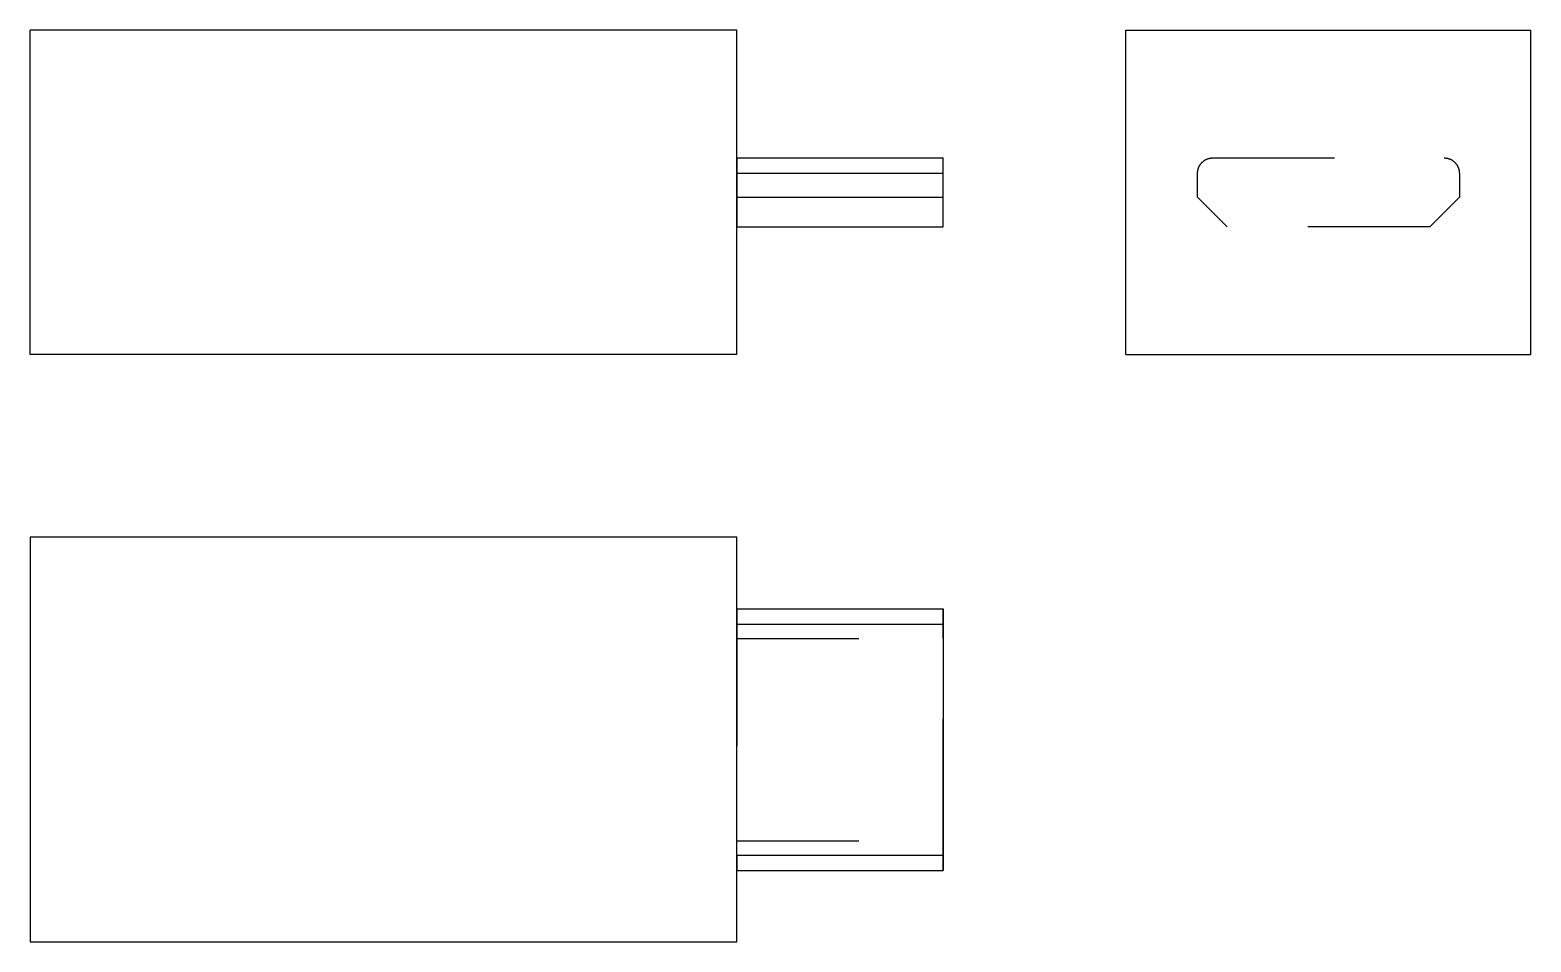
# Model space of a CAD drawing. Extents: x 0 to 1.23, y 0 to 0.75.
import ezdxf

# ---------------------------------------------------------------- set-up
doc = ezdxf.new("R2010")
doc.units = 0
doc.linetypes.add('HIDDEN', pattern=[0.037501, 0.025013, -0.012488])
for name, color, linetype in [('FRONT', 7, 'CONTINUOUS'), ('FRONT_HID', 7, 'HIDDEN'), ('LEFT', 7, 'CONTINUOUS'), ('LEFT_HID', 7, 'HIDDEN'), ('TOP', 7, 'CONTINUOUS'), ('TOP_HID', 7, 'HIDDEN')]:
    doc.layers.add(name, color=color, linetype=linetype)

msp = doc.modelspace()

# ---------------------------------------------------------------- linework, layer by layer
at = {"layer": 'FRONT'}
for p, q in [((0, 0.482636), (0, 0.749372)), ((0.580544, 0.749372), (0, 0.749372)), ((0.580544, 0.482636), (0.580544, 0.749372)), ((0.580544, 0.644247), (0.75, 0.644247)), ((0.75, 0.631695), (0.75, 0.644247)), ((0.580544, 0.631695), (0.75, 0.631695)), ((0.75, 0.611925), (0.75, 0.631695)), ((0.580544, 0.611925), (0.75, 0.611925)), ((0.75, 0.587762), (0.75, 0.611925)), ((0.580544, 0.587762), (0.75, 0.587762)), ((0.580544, 0.482636), (0, 0.482636))]:
    msp.add_line(p, q, dxfattribs=at)
at = {"layer": 'FRONT_HID', "linetype": 'HIDDEN'}
for p, q in [((0.580544, 0.631695), (0.580544, 0.644247)), ((0.580544, 0.644247), (0.580544, 0.631695)), ((0.580544, 0.631695), (0.580544, 0.611925)), ((0.580544, 0.611925), (0.580544, 0.631695)), ((0.580544, 0.611925), (0.580544, 0.587762)), ((0.580544, 0.587762), (0.580544, 0.611925))]:
    msp.add_line(p, q, dxfattribs=at)
at = {"layer": 'LEFT'}
for p, q in [((0.9, 0.482636), (0.9, 0.749372)), ((0.9, 0.749372), (1.232636, 0.749372)), ((1.232636, 0.482636), (1.232636, 0.749372)), ((0.9, 0.482636), (1.232636, 0.482636))]:
    msp.add_line(p, q, dxfattribs=at)
at = {"layer": 'LEFT_HID', "linetype": 'HIDDEN'}
for p, q in [((0.962853, 0.640896), (0.963086, 0.641106)), ((0.962853, 0.640896), (0.963086, 0.641106)), ((0.963086, 0.641106), (0.963323, 0.64131)), ((0.963086, 0.641106), (0.963323, 0.64131)), ((0.963323, 0.64131), (0.963565, 0.641508)), ((0.963323, 0.64131), (0.963565, 0.641508)), ((0.963565, 0.641508), (0.963812, 0.6417)), ((0.963565, 0.641508), (0.963812, 0.6417)), ((0.963812, 0.6417), (0.964064, 0.641886)), ((0.963812, 0.6417), (0.964064, 0.641886)), ((0.964064, 0.641886), (0.96432, 0.642066)), ((0.964064, 0.641886), (0.96432, 0.642066)), ((0.96432, 0.642066), (0.964581, 0.642239)), ((0.96432, 0.642066), (0.964581, 0.642239)), ((0.964581, 0.642239), (0.964846, 0.642405)), ((0.964581, 0.642239), (0.964846, 0.642405)), ((0.964846, 0.642405), (0.965115, 0.642565)), ((0.964846, 0.642405), (0.965115, 0.642565)), ((0.965115, 0.642565), (0.965388, 0.642718)), ((0.965115, 0.642565), (0.965388, 0.642718)), ((0.965388, 0.642718), (0.965665, 0.642864)), ((0.965388, 0.642718), (0.965665, 0.642864)), ((0.965665, 0.642864), (0.965945, 0.643004)), ((0.965665, 0.642864), (0.965945, 0.643004)), ((0.965945, 0.643004), (0.966229, 0.643136)), ((0.965945, 0.643004), (0.966229, 0.643136)), ((0.966229, 0.643136), (0.966515, 0.643261)), ((0.966229, 0.643136), (0.966515, 0.643261)), ((0.966515, 0.643261), (0.966805, 0.643379)), ((0.966515, 0.643261), (0.966805, 0.643379)), ((0.966805, 0.643379), (0.967098, 0.64349)), ((0.966805, 0.643379), (0.967098, 0.64349)), ((0.967098, 0.64349), (0.967393, 0.643593)), ((0.967098, 0.64349), (0.967393, 0.643593)), ((0.967393, 0.643593), (0.967691, 0.643689)), ((0.967393, 0.643593), (0.967691, 0.643689)), ((0.967691, 0.643689), (0.967992, 0.643778)), ((0.967691, 0.643689), (0.967992, 0.643778)), ((0.967992, 0.643778), (0.968294, 0.643859)), ((0.967992, 0.643778), (0.968294, 0.643859)), ((0.968294, 0.643859), (0.968598, 0.643932)), ((0.968294, 0.643859), (0.968598, 0.643932)), ((0.968598, 0.643932), (0.968904, 0.643998)), ((0.968598, 0.643932), (0.968904, 0.643998)), ((0.968904, 0.643998), (0.969212, 0.644056)), ((0.968904, 0.643998), (0.969212, 0.644056)), ((0.969212, 0.644056), (0.96952, 0.644107)), ((0.969212, 0.644056), (0.96952, 0.644107)), ((0.96952, 0.644107), (0.96983, 0.644149)), ((0.96952, 0.644107), (0.96983, 0.644149)), ((0.96983, 0.644149), (0.970141, 0.644184)), ((0.96983, 0.644149), (0.970141, 0.644184)), ((0.970141, 0.644184), (0.970453, 0.644212)), ((0.970141, 0.644184), (0.970453, 0.644212)), ((0.970453, 0.644212), (0.970766, 0.644231)), ((0.970453, 0.644212), (0.970766, 0.644231)), ((0.970766, 0.644231), (0.971078, 0.644243)), ((0.970766, 0.644231), (0.971078, 0.644243)), ((0.971078, 0.644243), (0.971391, 0.644247)), ((0.971078, 0.644243), (0.971391, 0.644247)), ((0.971391, 0.644247), (1.161245, 0.644247)), ((0.971391, 0.644247), (1.161245, 0.644247)), ((1.161245, 0.644247), (1.161558, 0.644243)), ((1.161245, 0.644247), (1.161558, 0.644243)), ((1.161558, 0.644243), (1.16187, 0.644231)), ((1.161558, 0.644243), (1.16187, 0.644231)), ((1.16187, 0.644231), (1.162183, 0.644212)), ((1.16187, 0.644231), (1.162183, 0.644212)), ((1.162183, 0.644212), (1.162495, 0.644184)), ((1.162183, 0.644212), (1.162495, 0.644184)), ((1.162495, 0.644184), (1.162806, 0.644149)), ((1.162495, 0.644184), (1.162806, 0.644149)), ((1.162806, 0.644149), (1.163116, 0.644107)), ((1.162806, 0.644149), (1.163116, 0.644107)), ((1.163116, 0.644107), (1.163424, 0.644056)), ((1.163116, 0.644107), (1.163424, 0.644056)), ((1.163424, 0.644056), (1.163732, 0.643998)), ((1.163424, 0.644056), (1.163732, 0.643998)), ((1.163732, 0.643998), (1.164038, 0.643932)), ((1.163732, 0.643998), (1.164038, 0.643932)), ((1.164038, 0.643932), (1.164342, 0.643859)), ((1.164038, 0.643932), (1.164342, 0.643859)), ((1.164342, 0.643859), (1.164644, 0.643778)), ((1.164342, 0.643859), (1.164644, 0.643778)), ((1.164644, 0.643778), (1.164945, 0.643689)), ((1.164644, 0.643778), (1.164945, 0.643689)), ((1.164945, 0.643689), (1.165243, 0.643593)), ((1.164945, 0.643689), (1.165243, 0.643593)), ((1.165243, 0.643593), (1.165538, 0.64349)), ((1.165243, 0.643593), (1.165538, 0.64349)), ((1.165538, 0.64349), (1.165831, 0.643379)), ((1.165538, 0.64349), (1.165831, 0.643379)), ((1.165831, 0.643379), (1.166121, 0.643261)), ((1.165831, 0.643379), (1.166121, 0.643261)), ((1.166121, 0.643261), (1.166407, 0.643136)), ((1.166121, 0.643261), (1.166407, 0.643136)), ((1.166407, 0.643136), (1.166691, 0.643004)), ((1.166407, 0.643136), (1.166691, 0.643004)), ((1.166691, 0.643004), (1.166971, 0.642864)), ((1.166691, 0.643004), (1.166971, 0.642864)), ((1.166971, 0.642864), (1.167248, 0.642718)), ((1.166971, 0.642864), (1.167248, 0.642718)), ((1.167248, 0.642718), (1.167521, 0.642565)), ((1.167248, 0.642718), (1.167521, 0.642565)), ((1.167521, 0.642565), (1.16779, 0.642405)), ((1.167521, 0.642565), (1.16779, 0.642405)), ((1.16779, 0.642405), (1.168055, 0.642239)), ((1.16779, 0.642405), (1.168055, 0.642239)), ((1.168055, 0.642239), (1.168316, 0.642066)), ((1.168055, 0.642239), (1.168316, 0.642066)), ((1.168316, 0.642066), (1.168572, 0.641886)), ((1.168316, 0.642066), (1.168572, 0.641886)), ((1.168572, 0.641886), (1.168824, 0.6417)), ((1.168572, 0.641886), (1.168824, 0.6417)), ((1.168824, 0.6417), (1.169071, 0.641508)), ((1.168824, 0.6417), (1.169071, 0.641508)), ((1.169071, 0.641508), (1.169313, 0.64131)), ((1.169071, 0.641508), (1.169313, 0.64131)), ((1.169313, 0.64131), (1.16955, 0.641106)), ((1.169313, 0.64131), (1.16955, 0.641106)), ((1.16955, 0.641106), (1.169783, 0.640896)), ((1.16955, 0.641106), (1.169783, 0.640896)), ((0.958839, 0.631695), (0.958843, 0.632007)), ((0.958839, 0.631695), (0.958843, 0.632007)), ((0.958839, 0.611925), (0.958839, 0.631695)), ((0.958839, 0.611925), (0.958839, 0.631695)), ((0.958843, 0.632007), (0.958855, 0.63232)), ((0.958843, 0.632007), (0.958855, 0.63232)), ((0.958855, 0.63232), (0.958874, 0.632633)), ((0.958855, 0.63232), (0.958874, 0.632633)), ((0.958874, 0.632633), (0.958901, 0.632944)), ((0.958874, 0.632633), (0.958901, 0.632944)), ((0.958901, 0.632944), (0.958936, 0.633255)), ((0.958901, 0.632944), (0.958936, 0.633255)), ((0.958936, 0.633255), (0.958979, 0.633565)), ((0.958936, 0.633255), (0.958979, 0.633565)), ((0.958979, 0.633565), (0.95903, 0.633874)), ((0.958979, 0.633565), (0.95903, 0.633874)), ((0.95903, 0.633874), (0.959088, 0.634182)), ((0.95903, 0.633874), (0.959088, 0.634182)), ((0.959088, 0.634182), (0.959154, 0.634488)), ((0.959088, 0.634182), (0.959154, 0.634488)), ((0.959154, 0.634488), (0.959227, 0.634792)), ((0.959154, 0.634488), (0.959227, 0.634792)), ((0.959227, 0.634792), (0.959308, 0.635094)), ((0.959227, 0.634792), (0.959308, 0.635094)), ((0.959308, 0.635094), (0.959397, 0.635394)), ((0.959308, 0.635094), (0.959397, 0.635394)), ((0.959397, 0.635394), (0.959493, 0.635692)), ((0.959397, 0.635394), (0.959493, 0.635692)), ((0.959493, 0.635692), (0.959596, 0.635988)), ((0.959493, 0.635692), (0.959596, 0.635988)), ((0.959596, 0.635988), (0.959707, 0.63628)), ((0.959596, 0.635988), (0.959707, 0.63628)), ((0.959707, 0.63628), (0.959825, 0.63657)), ((0.959707, 0.63628), (0.959825, 0.63657)), ((0.959825, 0.63657), (0.95995, 0.636857)), ((0.959825, 0.63657), (0.95995, 0.636857)), ((0.95995, 0.636857), (0.960082, 0.637141)), ((0.95995, 0.636857), (0.960082, 0.637141)), ((0.960082, 0.637141), (0.960221, 0.637421)), ((0.960082, 0.637141), (0.960221, 0.637421)), ((0.960221, 0.637421), (0.960368, 0.637698)), ((0.960221, 0.637421), (0.960368, 0.637698)), ((0.960368, 0.637698), (0.960521, 0.637971)), ((0.960368, 0.637698), (0.960521, 0.637971)), ((0.960521, 0.637971), (0.96068, 0.63824)), ((0.960521, 0.637971), (0.96068, 0.63824)), ((0.96068, 0.63824), (0.960847, 0.638505)), ((0.96068, 0.63824), (0.960847, 0.638505)), ((0.960847, 0.638505), (0.96102, 0.638766)), ((0.960847, 0.638505), (0.96102, 0.638766)), ((0.96102, 0.638766), (0.9612, 0.639022)), ((0.96102, 0.638766), (0.9612, 0.639022)), ((0.9612, 0.639022), (0.961385, 0.639274)), ((0.9612, 0.639022), (0.961385, 0.639274)), ((0.961385, 0.639274), (0.961577, 0.639521)), ((0.961385, 0.639274), (0.961577, 0.639521)), ((0.961577, 0.639521), (0.961776, 0.639763)), ((0.961577, 0.639521), (0.961776, 0.639763)), ((0.961776, 0.639763), (0.96198, 0.64)), ((0.961776, 0.639763), (0.96198, 0.64)), ((0.96198, 0.64), (0.96219, 0.640232)), ((0.96198, 0.64), (0.96219, 0.640232)), ((0.96219, 0.640232), (0.962405, 0.640459)), ((0.96219, 0.640232), (0.962405, 0.640459)), ((0.962405, 0.640459), (0.962627, 0.64068)), ((0.962405, 0.640459), (0.962627, 0.64068)), ((0.962627, 0.64068), (0.962853, 0.640896)), ((0.962627, 0.64068), (0.962853, 0.640896)), ((1.169783, 0.640896), (1.170009, 0.64068)), ((1.169783, 0.640896), (1.170009, 0.64068)), ((1.170009, 0.64068), (1.170231, 0.640459)), ((1.170009, 0.64068), (1.170231, 0.640459)), ((1.170231, 0.640459), (1.170446, 0.640232)), ((1.170231, 0.640459), (1.170446, 0.640232)), ((1.170446, 0.640232), (1.170656, 0.64)), ((1.170446, 0.640232), (1.170656, 0.64)), ((1.170656, 0.64), (1.17086, 0.639763)), ((1.170656, 0.64), (1.17086, 0.639763)), ((1.17086, 0.639763), (1.171059, 0.639521)), ((1.17086, 0.639763), (1.171059, 0.639521)), ((1.171059, 0.639521), (1.171251, 0.639274)), ((1.171059, 0.639521), (1.171251, 0.639274)), ((1.171251, 0.639274), (1.171436, 0.639022)), ((1.171251, 0.639274), (1.171436, 0.639022)), ((1.171436, 0.639022), (1.171616, 0.638766)), ((1.171436, 0.639022), (1.171616, 0.638766)), ((1.171616, 0.638766), (1.171789, 0.638505)), ((1.171616, 0.638766), (1.171789, 0.638505)), ((1.171789, 0.638505), (1.171956, 0.63824)), ((1.171789, 0.638505), (1.171956, 0.63824)), ((1.171956, 0.63824), (1.172115, 0.637971)), ((1.171956, 0.63824), (1.172115, 0.637971)), ((1.172115, 0.637971), (1.172268, 0.637698)), ((1.172115, 0.637971), (1.172268, 0.637698)), ((1.172268, 0.637698), (1.172415, 0.637421)), ((1.172268, 0.637698), (1.172415, 0.637421)), ((1.172415, 0.637421), (1.172554, 0.637141)), ((1.172415, 0.637421), (1.172554, 0.637141)), ((1.172554, 0.637141), (1.172686, 0.636857)), ((1.172554, 0.637141), (1.172686, 0.636857)), ((1.172686, 0.636857), (1.172811, 0.63657)), ((1.172686, 0.636857), (1.172811, 0.63657)), ((1.172811, 0.63657), (1.172929, 0.63628)), ((1.172811, 0.63657), (1.172929, 0.63628)), ((1.172929, 0.63628), (1.17304, 0.635988)), ((1.172929, 0.63628), (1.17304, 0.635988)), ((1.17304, 0.635988), (1.173143, 0.635692)), ((1.17304, 0.635988), (1.173143, 0.635692)), ((1.173143, 0.635692), (1.173239, 0.635394)), ((1.173143, 0.635692), (1.173239, 0.635394)), ((1.173239, 0.635394), (1.173328, 0.635094)), ((1.173239, 0.635394), (1.173328, 0.635094)), ((1.173328, 0.635094), (1.173409, 0.634792)), ((1.173328, 0.635094), (1.173409, 0.634792)), ((1.173409, 0.634792), (1.173482, 0.634488)), ((1.173409, 0.634792), (1.173482, 0.634488)), ((1.173482, 0.634488), (1.173548, 0.634182)), ((1.173482, 0.634488), (1.173548, 0.634182)), ((1.173548, 0.634182), (1.173606, 0.633874)), ((1.173548, 0.634182), (1.173606, 0.633874)), ((1.173606, 0.633874), (1.173657, 0.633565)), ((1.173606, 0.633874), (1.173657, 0.633565)), ((1.173657, 0.633565), (1.1737, 0.633255)), ((1.173657, 0.633565), (1.1737, 0.633255)), ((1.1737, 0.633255), (1.173735, 0.632944)), ((1.1737, 0.633255), (1.173735, 0.632944)), ((1.173735, 0.632944), (1.173762, 0.632633)), ((1.173735, 0.632944), (1.173762, 0.632633)), ((1.173762, 0.632633), (1.173781, 0.63232)), ((1.173762, 0.632633), (1.173781, 0.63232)), ((1.173781, 0.63232), (1.173793, 0.632007)), ((1.173781, 0.63232), (1.173793, 0.632007)), ((1.173793, 0.632007), (1.173797, 0.631695)), ((1.173793, 0.632007), (1.173797, 0.631695)), ((1.173797, 0.631695), (1.173797, 0.611925)), ((1.173797, 0.631695), (1.173797, 0.611925)), ((0.983159, 0.587762), (0.958839, 0.611925)), ((0.983159, 0.587762), (0.958839, 0.611925)), ((1.173797, 0.611925), (1.149477, 0.587762)), ((1.173797, 0.611925), (1.149477, 0.587762)), ((1.149477, 0.587762), (0.983159, 0.587762)), ((1.149477, 0.587762), (0.983159, 0.587762))]:
    msp.add_line(p, q, dxfattribs=at)
at = {"layer": 'TOP'}
for p, q in [((0, 0.332636), (0, 0)), ((0.580544, 0.332636), (0, 0.332636)), ((0.580544, 0), (0.580544, 0.332636)), ((0.580544, 0.273797), (0.75, 0.273797)), ((0.75, 0.273797), (0.75, 0.261245)), ((0.580544, 0.261245), (0.75, 0.261245)), ((0.75, 0.261245), (0.75, 0.071391)), ((0.580544, 0.071391), (0.75, 0.071391)), ((0.75, 0.071391), (0.75, 0.058839)), ((0.580544, 0.058839), (0.75, 0.058839)), ((0, 0), (0.580544, 0))]:
    msp.add_line(p, q, dxfattribs=at)
at = {"layer": 'TOP_HID', "linetype": 'HIDDEN'}
for p, q in [((0.580544, 0.249477), (0.580544, 0.273797)), ((0.580544, 0.273797), (0.580544, 0.261245)), ((0.75, 0.249477), (0.75, 0.273797)), ((0.580544, 0.261245), (0.580544, 0.071391)), ((0.580544, 0.083159), (0.580544, 0.249477)), ((0.580544, 0.249477), (0.75, 0.249477)), ((0.75, 0.083159), (0.75, 0.249477)), ((0.580544, 0.058839), (0.580544, 0.083159)), ((0.580544, 0.083159), (0.75, 0.083159)), ((0.75, 0.058839), (0.75, 0.083159)), ((0.580544, 0.071391), (0.580544, 0.058839))]:
    msp.add_line(p, q, dxfattribs=at)

doc.saveas('drawing.dxf')
